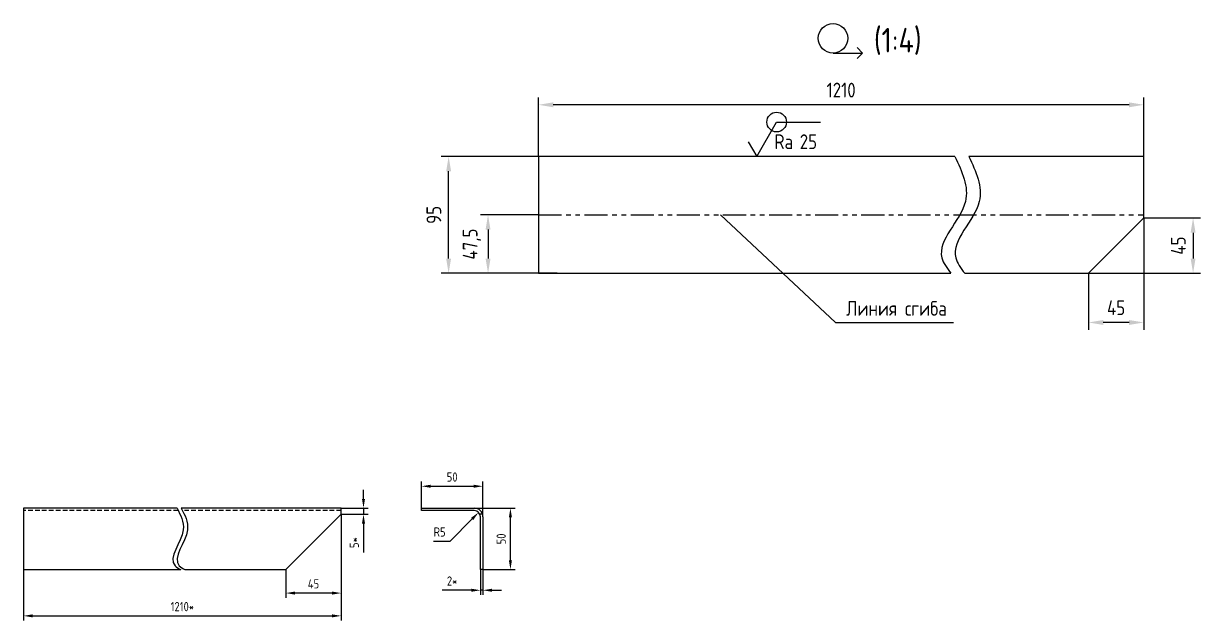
# Model space of a CAD drawing. Header units: millimetres. Extents: x 5930 to 17435, y 522 to 7243.
# Drawn here: x 6026 to 6983, y 1331 to 1816 of the extents above; entities that cross this region are included whole.
import ezdxf

# ---------------------------------------------------------------- set-up
doc = ezdxf.new("R2010")
doc.units = ezdxf.units.MM
doc.header["$LTSCALE"] = 15
doc.linetypes.add('HIDDEN', pattern=[0.375, 0.25, -0.125])
doc.linetypes.add('PHANTOM', pattern=[2.5, 1.25, -0.25, 0.25, -0.25, 0.25, -0.25])
for name, color, linetype in [('Bord', 1, 'Continuous'), ('Cont', 6, 'Continuous'), ('DIM', 7, 'Continuous'), ('HIDE', 2, 'HIDDEN'), ('PHAN', 5, 'PHANTOM'), ('Text', 3, 'Continuous'), ('Textb', 6, 'Continuous')]:
    doc.layers.add(name, color=color, linetype=linetype)
doc.styles.add('Style1', font='romans.shx', dxfattribs={"width": 0.8})
doc.dimstyles.new('LIN2_5', dxfattribs={"dimscale": 2.5, "dimtxt": 3, "dimasz": 3, "dimexe": 1.5, "dimexo": 0, "dimgap": 1.5, "dimtad": 1, "dimzin": 13, "dimdsep": 46, "dimtxsty": 'Style1', "dimcen": 0, "dimclrt": 3, "dimadec": 0, "dimazin": 0, "dimtfac": 1, "dimtmove": 0, "dimatfit": 3, "dimfxl": 1, "dimtolj": 1, "dimtzin": 13, "dimarcsym": 0})
doc.dimstyles.new('LIN2_5H', dxfattribs={"dimscale": 2.5, "dimtxt": 3, "dimasz": 3, "dimexe": 1.5, "dimexo": 0, "dimgap": 1.5, "dimtad": 3, "dimtih": 1, "dimtoh": 1, "dimzin": 13, "dimdsep": 46, "dimtxsty": 'Style1', "dimcen": 0, "dimclrt": 3, "dimadec": 0, "dimazin": 0, "dimtfac": 1, "dimtmove": 0, "dimatfit": 3, "dimfxl": 1, "dimtolj": 1, "dimtzin": 13, "dimarcsym": 0})
doc.dimstyles.new('LIN4', dxfattribs={"dimscale": 4, "dimtxt": 3, "dimasz": 3, "dimexe": 1.5, "dimexo": 0, "dimgap": 1.5, "dimtad": 1, "dimzin": 13, "dimdsep": 46, "dimtxsty": 'Style1', "dimcen": 0, "dimclrt": 3, "dimadec": 0, "dimazin": 0, "dimtfac": 1, "dimtmove": 0, "dimatfit": 3, "dimfxl": 1, "dimtolj": 1, "dimtzin": 13, "dimarcsym": 0})

# ---------------------------------------------------------------- blocks, each defined once
blk = doc.blocks.new('ZNAK11')
at = {"layer": 'Cont'}
for p, q in [((5.98, -0.12), (4.85, 1.01)), ((-0.04, -0.12), (5.98, -0.12)), ((5.98, -0.12), (4.85, -1.25))]:
    blk.add_line(p, q, dxfattribs=at)
blk.add_circle((-0.04, 2.88), 3, dxfattribs=at)
at = {"layer": 'Textb', "style": 'Style1', "width": 0.8}
blk.add_attdef('(1:1)', (8.27, 0), '', height=5, dxfattribs=at)
blk = doc.blocks.new('*D7')
at = {"layer": 'Defpoints', "color": 0, "transparency": 16777216}
for p in [(6284.06, 1417.42), (6025.82, 1392.42), (6284.06, 1334.83)]:
    blk.add_point(p, dxfattribs=at)
at = {"layer": 'DIM', "color": 0, "lineweight": -2, "transparency": 16777216}
for p, q in [((6284.06, 1417.42), (6284.06, 1331.08)), ((6025.82, 1392.42), (6025.82, 1331.08)), ((6033.32, 1334.83), (6276.56, 1334.83))]:
    blk.add_line(p, q, dxfattribs=at)
at = {"layer": 'DIM', "color": 0, "transparency": 16777216}
for points in [[(6033.32, 1336.08), (6033.32, 1333.58), (6025.82, 1334.83)], [(6276.56, 1336.08), (6276.56, 1333.58), (6284.06, 1334.83)]]:
    blk.add_solid(points, dxfattribs=at)
at = {"layer": 'DIM', "color": 3, "transparency": 16777216, "insert": (6154.94, 1342.33), "char_height": 7.5, "attachment_point": 5, "style": 'Style1'}
blk.add_mtext('\\A1;1210*', dxfattribs=at)
blk = doc.blocks.new('A$C6CF913E7')
at = {"layer": 'Text'}
blk.add_circle((0, 0), 2, dxfattribs=at)
blk = doc.blocks.new('sherISO_07')
at = {"layer": 'Text'}
blk.add_line((4.04, 7), (12.93, 7), dxfattribs=at)
blk.add_lwpolyline([(-1.73, 3), (0, 0), (4.04, 7)], dxfattribs=at)
blk.add_blockref('A$C6CF913E7', (4.04, 7))
at = {"layer": 'Text', "style": 'Style1', "width": 0.8}
blk.add_text('Ra', height=3, dxfattribs=at).set_placement((3.58, 1.5))
blk.add_attdef('25', (8.73, 1.5), '', height=3, dxfattribs=at)
blk = doc.blocks.new('*D8')
at = {"layer": 'Defpoints', "color": 0, "transparency": 16777216}
for p in [(6444.45, 1660.86), (6403.46, 1613.36), (6444.45, 1613.36)]:
    blk.add_point(p, dxfattribs=at)
at = {"layer": 'DIM', "color": 0, "lineweight": -2, "transparency": 16777216}
for p, q in [((6444.45, 1660.86), (6397.46, 1660.86)), ((6403.46, 1648.86), (6403.46, 1625.36)), ((6444.45, 1613.36), (6397.46, 1613.36))]:
    blk.add_line(p, q, dxfattribs=at)
at = {"layer": 'DIM', "color": 0, "transparency": 16777216}
for points in [[(6401.46, 1648.86), (6405.46, 1648.86), (6403.46, 1660.86)], [(6401.46, 1625.36), (6405.46, 1625.36), (6403.46, 1613.36)]]:
    blk.add_solid(points, dxfattribs=at)
at = {"layer": 'DIM', "color": 3, "transparency": 16777216, "insert": (6390.31, 1637.11), "char_height": 12, "attachment_point": 5, "rotation": 90, "style": 'Style1'}
blk.add_mtext('\\A1;47,5', dxfattribs=at)
blk = doc.blocks.new('*D9')
at = {"layer": 'Defpoints', "color": 0, "transparency": 16777216}
for p in [(6371.42, 1708.36), (6459.63, 1708.36), (6459.63, 1613.36)]:
    blk.add_point(p, dxfattribs=at)
at = {"layer": 'DIM', "color": 0, "lineweight": -2, "transparency": 16777216}
for p, q in [((6459.63, 1708.36), (6365.42, 1708.36)), ((6371.42, 1625.36), (6371.42, 1696.36)), ((6459.63, 1613.36), (6365.42, 1613.36))]:
    blk.add_line(p, q, dxfattribs=at)
at = {"layer": 'DIM', "color": 0, "transparency": 16777216}
for points in [[(6369.42, 1696.36), (6373.42, 1696.36), (6371.42, 1708.36)], [(6369.42, 1625.36), (6373.42, 1625.36), (6371.42, 1613.36)]]:
    blk.add_solid(points, dxfattribs=at)
at = {"layer": 'DIM', "color": 3, "transparency": 16777216, "insert": (6359.42, 1660.86), "char_height": 12, "attachment_point": 5, "rotation": 90, "style": 'Style1'}
blk.add_mtext('\\A1;95', dxfattribs=at)
blk = doc.blocks.new('*D11')
at = {"layer": 'Defpoints', "color": 0, "transparency": 16777216}
for p in [(6936.61, 1658.36), (6891.61, 1613.36), (6891.61, 1573.37)]:
    blk.add_point(p, dxfattribs=at)
at = {"layer": 'DIM', "color": 0, "lineweight": -2, "transparency": 16777216}
for p, q in [((6936.61, 1658.36), (6936.61, 1567.37)), ((6891.61, 1613.36), (6891.61, 1567.37)), ((6924.61, 1573.37), (6903.61, 1573.37))]:
    blk.add_line(p, q, dxfattribs=at)
at = {"layer": 'DIM', "color": 0, "transparency": 16777216}
for points in [[(6903.61, 1575.37), (6903.61, 1571.37), (6891.61, 1573.37)], [(6924.61, 1575.37), (6924.61, 1571.37), (6936.61, 1573.37)]]:
    blk.add_solid(points, dxfattribs=at)
at = {"layer": 'DIM', "color": 3, "transparency": 16777216, "insert": (6914.11, 1585.37), "char_height": 12, "attachment_point": 5, "style": 'Style1'}
blk.add_mtext('\\A1;45', dxfattribs=at)
blk = doc.blocks.new('*D16')
at = {"layer": 'Defpoints', "color": 0, "transparency": 16777216}
for p in [(6936.61, 1658.36), (6891.61, 1613.36), (6976.67, 1613.36)]:
    blk.add_point(p, dxfattribs=at)
at = {"layer": 'DIM', "color": 0, "lineweight": -2, "transparency": 16777216}
for p, q in [((6936.61, 1658.36), (6982.67, 1658.36)), ((6976.67, 1646.36), (6976.67, 1625.36)), ((6891.61, 1613.36), (6982.67, 1613.36))]:
    blk.add_line(p, q, dxfattribs=at)
at = {"layer": 'DIM', "color": 0, "transparency": 16777216}
for points in [[(6974.67, 1646.36), (6978.67, 1646.36), (6976.67, 1658.36)], [(6974.67, 1625.36), (6978.67, 1625.36), (6976.67, 1613.36)]]:
    blk.add_solid(points, dxfattribs=at)
at = {"layer": 'DIM', "color": 3, "transparency": 16777216, "insert": (6964.67, 1635.86), "char_height": 12, "attachment_point": 5, "rotation": 90, "style": 'Style1'}
blk.add_mtext('\\A1;45', dxfattribs=at)
blk = doc.blocks.new('*D21')
at = {"layer": 'Defpoints', "color": 0, "transparency": 16777216}
for p in [(6284.06, 1422.42), (6284.06, 1417.42), (6302.21, 1417.42)]:
    blk.add_point(p, dxfattribs=at)
at = {"layer": 'DIM', "color": 0, "lineweight": -2, "transparency": 16777216}
for p, q in [((6302.21, 1429.92), (6302.21, 1437.42)), ((6284.06, 1422.42), (6305.96, 1422.42)), ((6284.06, 1417.42), (6305.96, 1417.42)), ((6302.21, 1422.42), (6302.21, 1417.42)), ((6302.21, 1409.92), (6302.21, 1386.35))]:
    blk.add_line(p, q, dxfattribs=at)
at = {"layer": 'DIM', "color": 0, "transparency": 16777216}
for points in [[(6300.96, 1429.92), (6303.46, 1429.92), (6302.21, 1422.42)], [(6300.96, 1409.92), (6303.46, 1409.92), (6302.21, 1417.42)]]:
    blk.add_solid(points, dxfattribs=at)
at = {"layer": 'DIM', "color": 3, "transparency": 16777216, "insert": (6294.71, 1394.38), "char_height": 7.5, "attachment_point": 5, "rotation": 90, "style": 'Style1'}
blk.add_mtext('\\A1;5*', dxfattribs=at)
blk = doc.blocks.new('*D22')
at = {"layer": 'Defpoints', "color": 0, "transparency": 16777216}
for p in [(6284.06, 1417.42), (6239.06, 1372.42), (6239.06, 1353.35)]:
    blk.add_point(p, dxfattribs=at)
at = {"layer": 'DIM', "color": 0, "lineweight": -2, "transparency": 16777216}
for p, q in [((6284.06, 1417.42), (6284.06, 1349.6)), ((6239.06, 1372.42), (6239.06, 1349.6)), ((6276.56, 1353.35), (6246.56, 1353.35))]:
    blk.add_line(p, q, dxfattribs=at)
at = {"layer": 'DIM', "color": 0, "transparency": 16777216}
for points in [[(6246.56, 1354.6), (6246.56, 1352.1), (6239.06, 1353.35)], [(6276.56, 1354.6), (6276.56, 1352.1), (6284.06, 1353.35)]]:
    blk.add_solid(points, dxfattribs=at)
at = {"layer": 'DIM', "color": 3, "transparency": 16777216, "insert": (6261.56, 1360.85), "char_height": 7.5, "attachment_point": 5, "style": 'Style1'}
blk.add_mtext('\\A1;45', dxfattribs=at)
blk = doc.blocks.new('*D23')
at = {"layer": 'Defpoints', "color": 0, "transparency": 16777216}
for p in [(6444.45, 1750.36), (6444.45, 1708.36), (6936.61, 1708.36)]:
    blk.add_point(p, dxfattribs=at)
at = {"layer": 'DIM', "color": 0, "lineweight": -2, "transparency": 16777216}
for p, q in [((6444.45, 1708.36), (6444.45, 1756.36)), ((6936.61, 1708.36), (6936.61, 1756.36)), ((6924.61, 1750.36), (6456.45, 1750.36))]:
    blk.add_line(p, q, dxfattribs=at)
at = {"layer": 'DIM', "color": 0, "transparency": 16777216}
for points in [[(6456.45, 1752.36), (6456.45, 1748.36), (6444.45, 1750.36)], [(6924.61, 1752.36), (6924.61, 1748.36), (6936.61, 1750.36)]]:
    blk.add_solid(points, dxfattribs=at)
at = {"layer": 'DIM', "color": 3, "transparency": 16777216, "insert": (6690.53, 1762.36), "char_height": 12, "attachment_point": 5, "style": 'Style1'}
blk.add_mtext('\\A1;1210', dxfattribs=at)
blk = doc.blocks.new('*D26')
at = {"layer": 'Defpoints', "color": 0, "transparency": 16777216}
for p in [(6399.29, 1440.22), (6349.29, 1422.4), (6399.29, 1415.4)]:
    blk.add_point(p, dxfattribs=at)
at = {"layer": 'DIM', "color": 0, "lineweight": -2, "transparency": 16777216}
for p, q in [((6349.29, 1422.4), (6349.29, 1443.97)), ((6356.79, 1440.22), (6391.79, 1440.22)), ((6399.29, 1415.4), (6399.29, 1443.97))]:
    blk.add_line(p, q, dxfattribs=at)
at = {"layer": 'DIM', "color": 0, "transparency": 16777216}
for points in [[(6356.79, 1441.47), (6356.79, 1438.97), (6349.29, 1440.22)], [(6391.79, 1441.47), (6391.79, 1438.97), (6399.29, 1440.22)]]:
    blk.add_solid(points, dxfattribs=at)
at = {"layer": 'DIM', "color": 3, "transparency": 16777216, "insert": (6374.29, 1447.72), "char_height": 7.5, "attachment_point": 5, "style": 'Style1'}
blk.add_mtext('\\A1;50', dxfattribs=at)
blk = doc.blocks.new('*D24')
at = {"layer": 'Defpoints', "color": 0, "transparency": 16777216}
for p in [(6397.29, 1372.4), (6399.29, 1372.4), (6397.29, 1355.65)]:
    blk.add_point(p, dxfattribs=at)
at = {"layer": 'DIM', "color": 0, "lineweight": -2, "transparency": 16777216}
for p, q in [((6397.29, 1372.4), (6397.29, 1351.9)), ((6399.29, 1372.4), (6399.29, 1351.9)), ((6389.79, 1355.65), (6366.22, 1355.65)), ((6399.29, 1355.65), (6397.29, 1355.65)), ((6406.79, 1355.65), (6414.29, 1355.65))]:
    blk.add_line(p, q, dxfattribs=at)
at = {"layer": 'DIM', "color": 0, "transparency": 16777216}
for points in [[(6389.79, 1356.9), (6389.79, 1354.4), (6397.29, 1355.65)], [(6406.79, 1356.9), (6406.79, 1354.4), (6399.29, 1355.65)]]:
    blk.add_solid(points, dxfattribs=at)
at = {"layer": 'DIM', "color": 3, "transparency": 16777216, "insert": (6374.26, 1363.15), "char_height": 7.5, "attachment_point": 5, "style": 'Style1'}
blk.add_mtext('\\A1;2*', dxfattribs=at)
blk = doc.blocks.new('*D25')
at = {"layer": 'Defpoints', "color": 0, "transparency": 16777216}
for p in [(6392.29, 1422.4), (6421.66, 1422.4), (6399.29, 1372.4)]:
    blk.add_point(p, dxfattribs=at)
at = {"layer": 'DIM', "color": 0, "lineweight": -2, "transparency": 16777216}
for p, q in [((6392.29, 1422.4), (6425.41, 1422.4)), ((6421.66, 1379.9), (6421.66, 1414.9)), ((6399.29, 1372.4), (6425.41, 1372.4))]:
    blk.add_line(p, q, dxfattribs=at)
at = {"layer": 'DIM', "color": 0, "transparency": 16777216}
for points in [[(6420.41, 1414.9), (6422.91, 1414.9), (6421.66, 1422.4)], [(6420.41, 1379.9), (6422.91, 1379.9), (6421.66, 1372.4)]]:
    blk.add_solid(points, dxfattribs=at)
at = {"layer": 'DIM', "color": 3, "transparency": 16777216, "insert": (6414.16, 1397.4), "char_height": 7.5, "attachment_point": 5, "rotation": 90, "style": 'Style1'}
blk.add_mtext('\\A1;50', dxfattribs=at)
blk = doc.blocks.new('*D27')
at = {"layer": 'Defpoints', "color": 0, "transparency": 16777216}
for p in [(6395.8, 1418.96), (6392.29, 1415.4)]:
    blk.add_point(p, dxfattribs=at)
at = {"layer": 'DIM', "color": 0, "lineweight": -2, "transparency": 16777216}
for p, q in [((6372.71, 1395.51), (6390.54, 1413.62)), ((6359.24, 1395.51), (6372.71, 1395.51))]:
    blk.add_line(p, q, dxfattribs=at)
at = {"layer": 'DIM', "color": 0, "transparency": 16777216}
blk.add_solid([(6389.65, 1414.49), (6391.43, 1412.74), (6395.8, 1418.96)], dxfattribs=at)
at = {"layer": 'DIM', "color": 3, "transparency": 16777216, "insert": (6364.1, 1403.01), "char_height": 7.5, "attachment_point": 5, "style": 'Style1'}
blk.add_mtext('\\A1;R5', dxfattribs=at)

msp = doc.modelspace()

# ---------------------------------------------------------------- linework, layer by layer
at = {"layer": 'Bord'}
for points, knots in [([(6783.02633, 1708.36025), (6788.78064, 1696.05835), (6802.12198, 1667.53648), (6763.05859, 1635.94744), (6776.62556, 1617.53544), (6779.70208, 1613.36025)], [0, 0, 0, 0, 37.621360429, 87.224904908, 101.77203059, 101.77203059, 101.77203059, 101.77203059]), ([(6794.31595, 1708.36025), (6800.07026, 1696.05835), (6813.4116, 1667.53648), (6774.34821, 1635.94744), (6787.91519, 1617.53544), (6790.9917, 1613.36025)], [0, 0, 0, 0, 37.621360429, 87.224904908, 101.77203059, 101.77203059, 101.77203059, 101.77203059]), ([(6150.60288, 1422.41827), (6153.5397, 1416.79428), (6161.27842, 1401.97468), (6140.83587, 1379.74539), (6151.84375, 1373.414), (6153.57495, 1372.41827)], [0, 0, 0, 0, 18.318802653, 48.271324279, 53.861030074, 53.861030074, 53.861030074, 53.861030074]), ([(6154.06126, 1422.41827), (6156.99808, 1416.79428), (6164.73681, 1401.97468), (6144.29426, 1379.74539), (6155.30214, 1373.414), (6157.03334, 1372.41827)], [0, 0, 0, 0, 18.318802653, 48.271324279, 53.861030074, 53.861030074, 53.861030074, 53.861030074])]:
    msp.add_open_spline(points, degree=3, knots=knots, dxfattribs=at)
at = {"layer": 'Cont'}
for p, q in [((6783.02633, 1708.36025), (6444.4501, 1708.36025)), ((6444.4501, 1708.36025), (6444.4501, 1613.36025)), ((6936.60537, 1708.36025), (6794.31595, 1708.36025)), ((6936.60537, 1658.36025), (6936.60537, 1708.36025)), ((6936.60537, 1658.36025), (6891.60537, 1613.36025)), ((6444.4501, 1613.36025), (6779.70208, 1613.36025)), ((6790.9917, 1613.36025), (6891.60537, 1613.36025)), ((6025.82197, 1422.41827), (6025.82197, 1372.41827)), ((6150.60288, 1422.41827), (6025.82197, 1422.41827)), ((6284.06117, 1422.41827), (6154.06126, 1422.41827)), ((6239.06117, 1372.41827), (6284.06117, 1417.41827)), ((6284.06117, 1417.41827), (6284.06117, 1422.41827)), ((6349.29314, 1422.39796), (6392.29314, 1422.39796)), ((6349.29314, 1420.39796), (6349.29314, 1422.39796)), ((6392.29314, 1420.39796), (6349.29314, 1420.39796)), ((6399.00134, 1417.39796), (6396.87571, 1417.39796)), ((6397.29314, 1372.39796), (6397.29314, 1415.39796)), ((6399.29314, 1415.39796), (6399.29314, 1372.39796)), ((6025.82197, 1372.41827), (6153.57495, 1372.41827)), ((6157.03334, 1372.41827), (6239.06117, 1372.41827)), ((6399.29314, 1372.39796), (6397.29314, 1372.39796))]:
    msp.add_line(p, q, dxfattribs=at)
for radius in [7, 5]:
    msp.add_arc((6392.29314, 1415.39796), radius, 0, 90, dxfattribs=at)
at = {"layer": 'DIM'}
for p, q in [((6592.45187, 1660.86025), (6685.89989, 1573.36932)), ((6685.89989, 1573.36932), (6781.83145, 1573.36932))]:
    msp.add_line(p, q, dxfattribs=at)
at = {"layer": 'HIDE'}
for p, q in [((6151.44208, 1420.41827), (6025.82197, 1420.41827)), ((6284.06117, 1420.41827), (6154.90047, 1420.41827))]:
    msp.add_line(p, q, dxfattribs=at)
at = {"layer": 'PHAN'}
msp.add_line((6444.4501, 1660.86025), (6936.60537, 1660.86025), dxfattribs=at)

# ---------------------------------------------------------------- block references
at = {"layer": 'DIM', "xscale": 4, "yscale": 4, "zscale": 4}
for name, p, values in [('ZNAK11', (6684.09952, 1792.92342), {'(1:1)': '(1:4)'}), ('sherISO_07', (6621.94376, 1708.36025), {'25': '25'})]:
    msp.add_blockref(name, p, dxfattribs=at).add_auto_attribs(values)

# ---------------------------------------------------------------- texts
at = {"layer": 'Text', "linetype": 'ByBlock', "insert": (6735.58211, 1584.8414), "char_height": 12, "attachment_point": 5, "style": 'Style1'}
msp.add_mtext('Линия сгиба', dxfattribs=at)

# ---------------------------------------------------------------- dimensions: what is measured, and where the dimension line sits
at = {"layer": 'DIM'}
for base, p1, p2, text, dimstyle, picture, middle in [((6444.4501, 1750.35612), (6936.60537, 1708.36025), (6444.4501, 1708.36025), '1210', 'LIN4', '*D23', (6690.52774, 1762.35612)), ((6284.06117, 1334.83138), (6025.82197, 1392.41827), (6284.06117, 1417.41827), '1210*', 'LIN2_5', '*D7', (6154.94157, 1342.33138))]:
    dim = msp.add_linear_dim(base=base, p1=p1, p2=p2, text=text, dimstyle=dimstyle, dxfattribs=at)
    dim.commit()
    dim.dimension.update_dxf_attribs({"geometry": picture, "text_midpoint": middle})
for base, p1, p2, angle, dimstyle, picture, middle in [((6371.42104, 1708.36025), (6459.63195, 1613.36025), (6459.63195, 1708.36025), 90, 'LIN4', '*D9', (6359.42104, 1660.86025)), ((6976.6714, 1613.36025), (6936.60537, 1658.36025), (6891.60537, 1613.36025), 270, 'LIN4', '*D16', (6964.6714, 1635.86025)), ((6399.29314, 1440.21757), (6349.29314, 1422.39796), (6399.29314, 1415.39796), 180, 'LIN2_5', '*D26', (6374.29314, 1447.71757)), ((6421.66438, 1422.39796), (6399.29314, 1372.39796), (6392.29314, 1422.39796), 90, 'LIN2_5', '*D25', (6414.16438, 1397.39796))]:
    dim = msp.add_linear_dim(base=base, p1=p1, p2=p2, angle=angle, dimstyle=dimstyle, dxfattribs=at)
    dim.commit()
    dim.dimension.update_dxf_attribs({"geometry": picture, "text_midpoint": middle})
dim = msp.add_linear_dim(base=(6403.45752, 1613.36025), p1=(6444.4501, 1660.86025), p2=(6444.4501, 1613.36025), angle=90, dimstyle='LIN4', override={"dimdsep": 44}, dxfattribs=at)
dim.commit()
dim.dimension.update_dxf_attribs({"geometry": '*D8', "text_midpoint": (6390.31467, 1637.11025)})
for base, p1, p2, dimstyle, picture, middle in [((6891.60537, 1573.36583), (6936.60537, 1658.36025), (6891.60537, 1613.36025), 'LIN4', '*D11', (6914.10537, 1585.36583)), ((6239.06117, 1353.35454), (6284.06117, 1417.41827), (6239.06117, 1372.41827), 'LIN2_5', '*D22', (6261.56117, 1360.85454))]:
    dim = msp.add_linear_dim(base=base, p1=p1, p2=p2, dimstyle=dimstyle, dxfattribs=at)
    dim.commit()
    dim.dimension.update_dxf_attribs({"geometry": picture, "text_midpoint": middle})
for base, p1, p2, angle, picture, middle in [((6302.21363, 1417.41827), (6284.06117, 1422.41827), (6284.06117, 1417.41827), 270, '*D21', (6294.71363, 1394.38256)), ((6397.29314, 1355.64697), (6399.29314, 1372.39796), (6397.29314, 1372.39796), 180, '*D24', (6374.25742, 1363.14697))]:
    dim = msp.add_linear_dim(base=base, p1=p1, p2=p2, angle=angle, text='<>*', dimstyle='LIN2_5', dxfattribs=at)
    dim.commit()
    dim.dimension.update_dxf_attribs({"geometry": picture, "text_midpoint": middle})
dim = msp.add_radius_dim(center=(6392.29314, 1415.39796), mpoint=(6395.80193, 1418.96004), dimstyle='LIN2_5H', dxfattribs=at)
dim.commit()
dim.dimension.update_dxf_attribs({"geometry": '*D27', "text_midpoint": (6364.09847, 1395.51297), "dimtype": 164})

doc.saveas('drawing.dxf')
